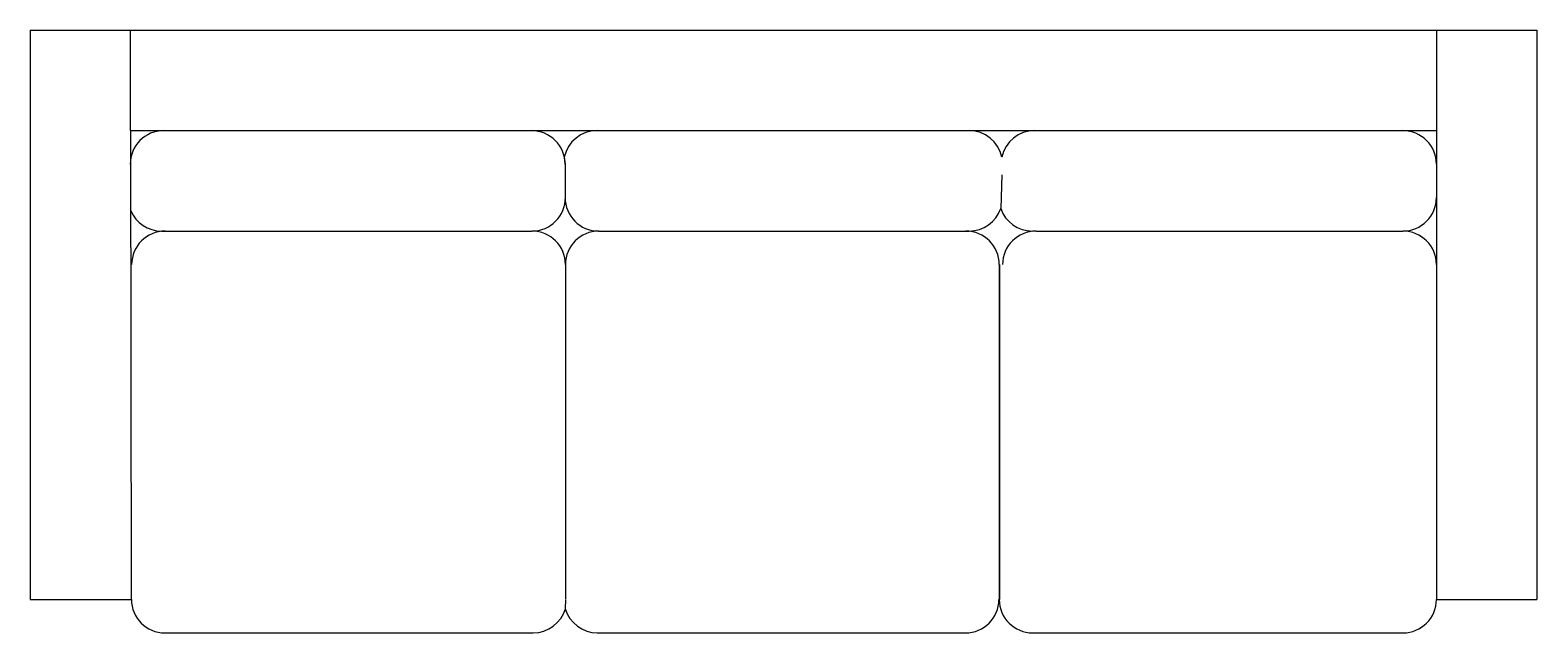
# Model space of a CAD drawing. Header units: metres. Extents: x 0 to 2.25, y -0.9 to 0.
import ezdxf

# ---------------------------------------------------------------- set-up
doc = ezdxf.new("R2010")
doc.units = ezdxf.units.M

msp = doc.modelspace()

# ---------------------------------------------------------------- linework, layer by layer
for p, q in [((0, 0), (0.3006, 0)), ((0, 0), (2.25, 0)), ((0, 0), (0, -0.85)), ((0.15, -0.15), (0.15, 0)), ((2.1, 0), (2.1, -0.85)), ((2.1, 0), (2.1, -0.25)), ((2.25, 0), (2.25, -0.85)), ((0.15, -0.15), (2.1, -0.15)), ((0.15, -0.15), (0.1506, -0.15)), ((0.15, -0.15), (0.1511, -0.85)), ((0.2012, -0.1501), (0.7512, -0.1501)), ((0.8466, -0.1501), (1.3966, -0.1501)), ((1.5, -0.1501), (2.05, -0.1501)), ((0.7977, -0.1897), (0.7988, -0.2001)), ((0.7988, -0.2001), (0.7988, -0.25)), ((1.4509, -0.2159), (1.4494, -0.2664)), ((0.1961, -0.3), (0.7494, -0.3)), ((0.8488, -0.3), (1.4022, -0.3)), ((1.5022, -0.3), (2.05, -0.3)), ((0.7994, -0.3492), (0.7994, -0.8492)), ((0.7994, -0.3492), (0.7994, -0.8492)), ((1.4472, -0.35), (1.4472, -0.85)), ((1.4475, -0.35), (1.4475, -0.85)), ((2.1, -0.35), (2.1, -0.85)), ((0, -0.85), (0.1512, -0.85)), ((0.7994, -0.85), (0.7992, -0.8639)), ((2.1, -0.85), (2.25, -0.85)), ((0.2012, -0.9), (0.7512, -0.9)), ((0.2012, -0.9), (0.7512, -0.9)), ((0.8466, -0.9), (1.3966, -0.9)), ((0.8472, -0.9), (1.3966, -0.9)), ((1.4972, -0.9), (2.05, -0.9)), ((1.5, -0.9), (2.05, -0.9))]:
    msp.add_line(p, q)
for centre, start, end in [((0.1994, -0.2001), 90, 180), ((0.7488, -0.2001), 0, 90), ((0.8466, -0.2001), 90, 167.9467), ((1.4022, -0.2001), 12.0533, 90), ((1.5, -0.2001), 90, 167.9467), ((2.05, -0.2001), 0, 90), ((0.1961, -0.25), 203.4126, 270), ((0.7494, -0.25), 270, 0), ((0.8488, -0.25), 180, 270), ((1.4022, -0.25), 270, 340.8019), ((1.4966, -0.25), 199.1981, 270), ((2.05, -0.25), 270, 0), ((0.2016, -0.35), 90, 180), ((0.7494, -0.35), 0, 90), ((0.8494, -0.35), 90, 180), ((1.3972, -0.35), 0, 90), ((1.5022, -0.35), 90, 180), ((2.05, -0.35), 0, 90), ((0.2012, -0.85), 180, 270), ((1.3966, -0.85), 270, 0), ((1.4972, -0.85), 180, 270), ((2.05, -0.85), 270, 0), ((0.7512, -0.85), 270, 343.8665), ((0.8472, -0.85), 196.1335, 270)]:
    msp.add_arc(centre, 0.05, start, end)

doc.saveas('drawing.dxf')
